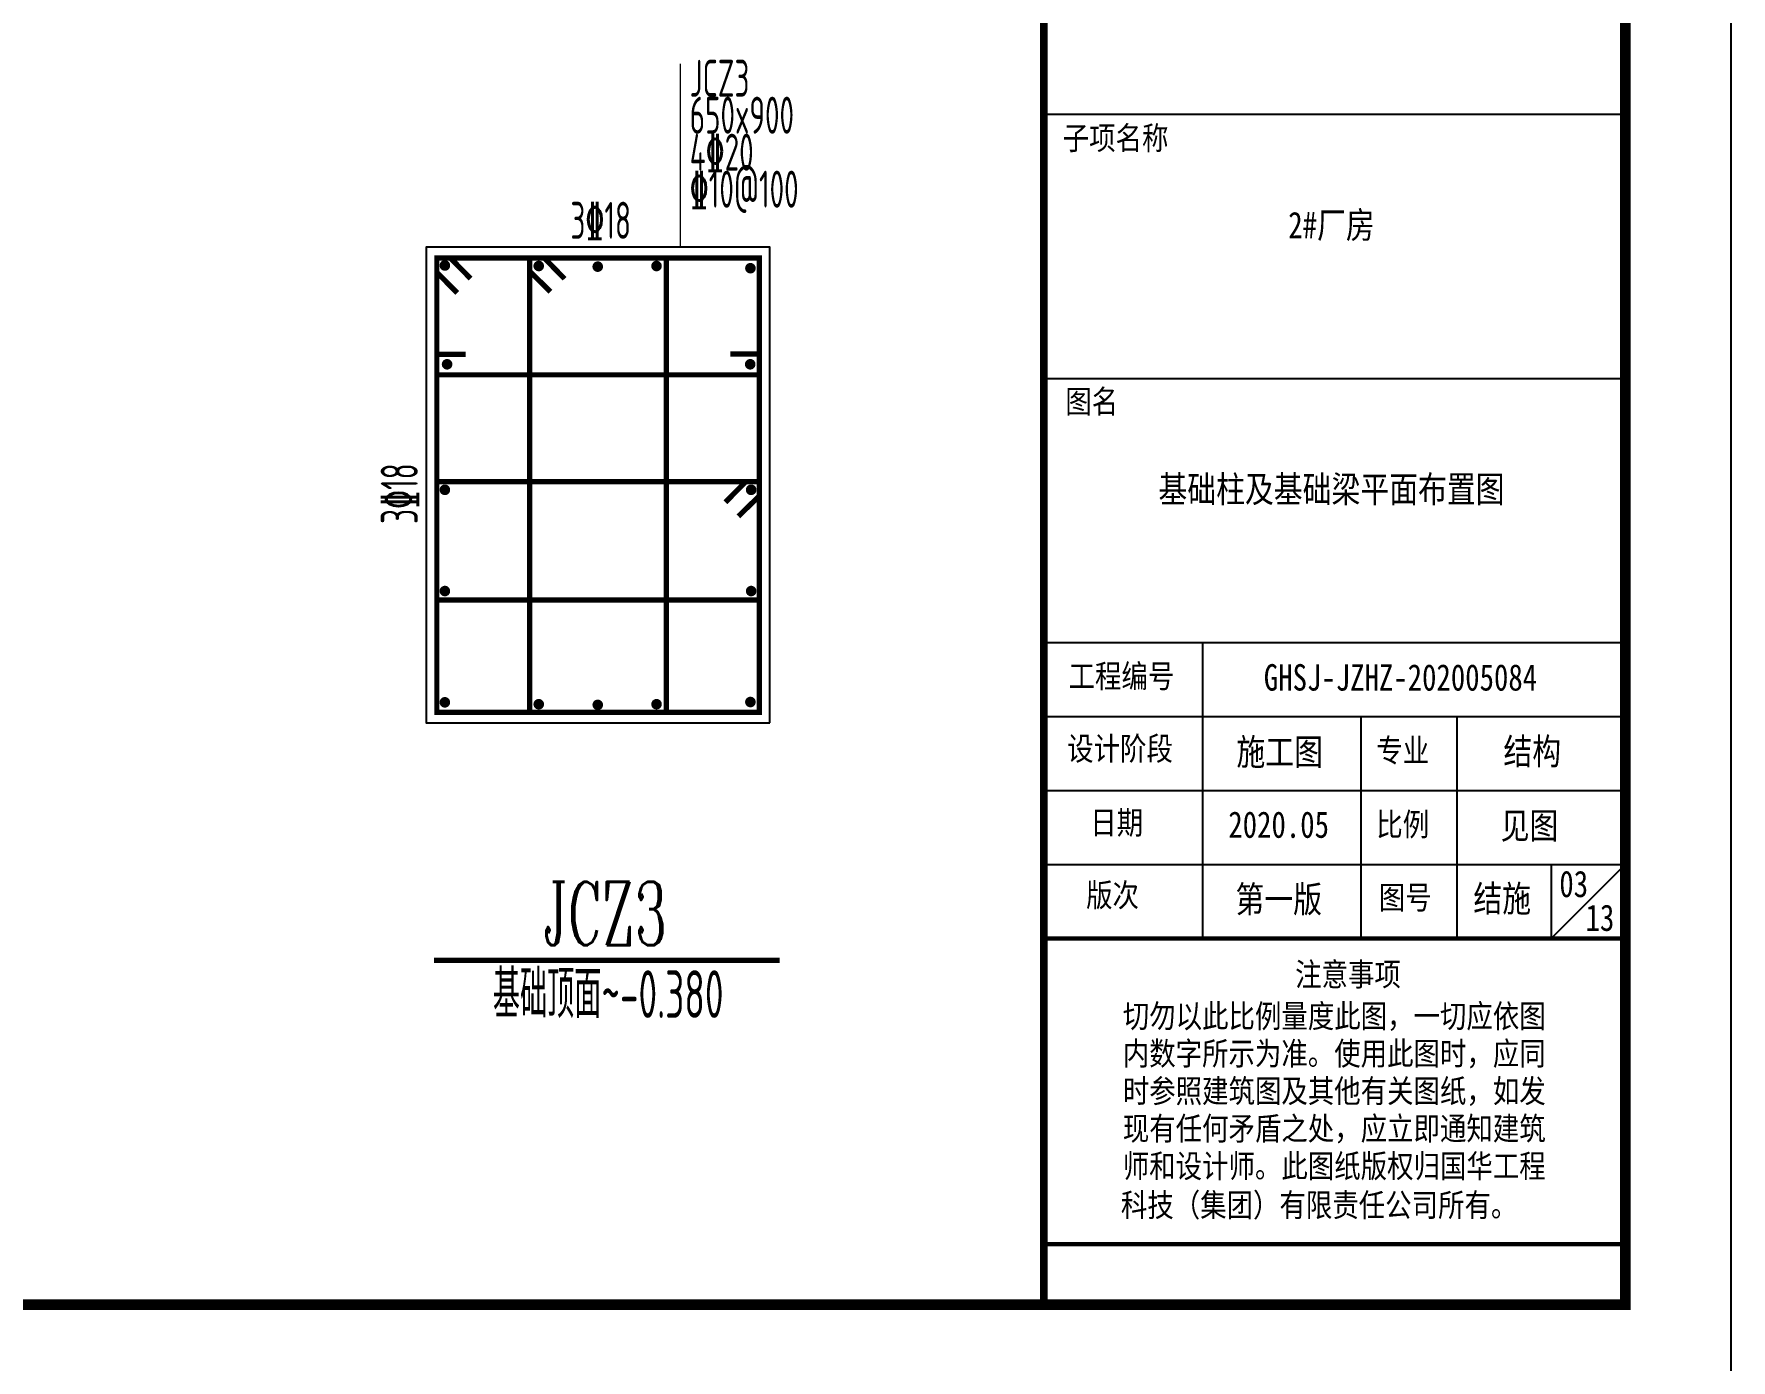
# Model space of a CAD drawing. Extents: x 9752569 to 9923256, y 1590558 to 2510207.
# Drawn here: x 9876827 to 9900906, y 2273595 to 2292419 of the extents above; entities that cross this region are included whole.
import ezdxf
from ezdxf.enums import TextEntityAlignment as Align

# ---------------------------------------------------------------- set-up
doc = ezdxf.new("R2010")
doc.units = 0
doc.header["$LTSCALE"] = 1000
doc.header["$MEASUREMENT"] = 0
doc.layers.get('0').update_dxf_attribs({"linetype": 'CONTINUOUS'})
for name, color, linetype in [('PP-PM-TK', 7, 'CONTINUOUS'), ('PUB_TEXT', 7, 'CONTINUOUS'), ('PUB_TITLE', 4, 'CONTINUOUS'), ('REIN', 1, 'CONTINUOUS'), ('基础', 2, 'CONTINUOUS')]:
    doc.layers.add(name, color=color, linetype=linetype)
doc.layers.add('柱集中标注', color=2, linetype='CONTINUOUS', lineweight=18)
doc.styles.add('_TCH_LABEL', font='COMPLEX', dxfattribs={"bigfont": 'GBCBIG'})
doc.styles.add('TQ', font='txt.shx', dxfattribs={"width": 0.8, "bigfont": 'hztxt.shx'})
doc.styles.add('TSSD_REIN', font='atssdeng.shx', dxfattribs={"width": 0.7, "bigfont": 'atssdchn.shx'})
doc.styles.add('仿宋', font='', dxfattribs={"width": 0.8})
doc.styles.get('仿宋').set_extended_font_data('SimSun')

# ---------------------------------------------------------------- blocks, each defined once
blk = doc.blocks.new('A2 TK 2019')
at = {"layer": 'PP-PM-TK', "color": 4}
for p, q in [((7035935, 1986448), (7041435, 1986448)), ((7035935, 1983948), (7041435, 1983948)), ((7035935, 1981448), (7041435, 1981448)), ((7037435, 1981448), (7037435, 1978648)), ((7035935, 1980748), (7041435, 1980748)), ((7038935, 1980748), (7038935, 1978648)), ((7039840, 1980748), (7039840, 1978648)), ((7035935, 1980048), (7041435, 1980048)), ((7035935, 1979348), (7041435, 1979348)), ((7041435, 1979348), (7040735, 1978648)), ((7040735, 1979348), (7040735, 1978648))]:
    blk.add_line(p, q, dxfattribs=at)
at = {"layer": 'PP-PM-TK', "color": 4, "const_width": 70}
blk.add_lwpolyline([(7035935, 2015184), (7041435, 2015184), (7041435, 1975184), (7035935, 1975184)], close=True, dxfattribs=at)
at = {"layer": 'PP-PM-TK', "color": 4, "const_width": 40}
for points in [[(7035935, 1978648), (7041435, 1978648)], [(7035935, 1975756), (7041435, 1975756)]]:
    blk.add_lwpolyline(points, dxfattribs=at)
at = {"layer": 'PUB_TEXT', "color": 2, "style": 'TQ'}
for s, p in [('子项名称', (7036114, 1986089)), ('图名', (7036138, 1983596)), ('工程编号', (7036169, 1980997)), ('设计阶段', (7036156, 1980311)), ('专业', (7039080, 1980294)), ('日期', (7036374, 1979611)), ('比例', (7039080, 1979594)), ('版次', (7036335, 1978925)), ('图号', (7039103, 1978902)), ('注意事项', (7038312, 1978175)), ('切勿以此比例量度此图，一切应依图', (7036682, 1977780)), ('内数字所示为准。使用此图时，应同', (7036682, 1977426)), ('时参照建筑图及其他有关图纸，如发', (7036682, 1977071)), ('现有任何矛盾之处，应立即通知建筑', (7036682, 1976716)), ('师和设计师。此图纸版权归国华工程', (7036682, 1976361)), ('科技（集团）有限责任公司所有。', (7036664, 1975992))]:
    blk.add_text(s, height=250, dxfattribs=at).set_placement(p)
at = {"layer": 'PUB_TITLE', "color": 0, "style": '仿宋', "width": 0.8}
blk.add_text('2#厂房', height=250, dxfattribs=at).set_placement((7038656, 1985275), align=Align.CENTER)
for s, p in [('GHSJ-JZHZ-202005084', (7038016, 1980994)), ('施工图', (7037757, 1980289)), ('结构', (7040282, 1980294)), ('2020.05', (7037680, 1979601)), ('见图', (7040256, 1979591)), ('第一版', (7037748, 1978895)), ('结施', (7039998, 1978901)), ('13', (7041059, 1978720))]:
    blk.add_text(s, height=250, dxfattribs=at).set_placement(p)
blk = doc.blocks.new('32f135g5h')
at = {"layer": 'REIN', "const_width": 50}
for points in [[(9890200, 2290715), (9890200, 2295015), (9887150, 2295015), (9887150, 2290715)], [(9889320, 2290715), (9888029, 2290715), (9888029, 2295015), (9889320, 2295015)], [(9887150, 2292898), (9887150, 2291778), (9890200, 2291778), (9890200, 2292898)]]:
    blk.add_lwpolyline(points, close=True, dxfattribs=at)
for points in [[(9887469, 2294819), (9887277, 2295015), (9887150, 2295015), (9887150, 2294878), (9887343, 2294683)], [(9888224, 2294695), (9888029, 2294888), (9888029, 2295015), (9888165, 2295015), (9888358, 2294817)], [(9889927, 2294105), (9890200, 2294105), (9890200, 2293908), (9887150, 2293908), (9887150, 2294101), (9887424, 2294101)], [(9889880, 2292703), (9890073, 2292898), (9890200, 2292898), (9890200, 2292762), (9890002, 2292569)]]:
    blk.add_lwpolyline(points, dxfattribs=at)
for points in [[(9887251, 2294943, -1), (9887201, 2294943, -1)], [(9888114, 2294913, 1), (9888114, 2294963, 1)], [(9888672, 2294907, 1), (9888672, 2294957, 1)], [(9889228, 2294913, 1), (9889228, 2294963, 1)], [(9890141, 2294917, 1), (9890091, 2294917, 1)], [(9887247, 2293983, -1), (9887247, 2294033, -1)], [(9890114, 2293983, 1), (9890114, 2294033, 1)], [(9887251, 2292820, 1), (9887201, 2292820, 1)], [(9890098, 2292820, -1), (9890148, 2292820, -1)], [(9887251, 2291862, 1), (9887201, 2291862, 1)], [(9890098, 2291862, -1), (9890148, 2291862, -1)], [(9887251, 2290809, -1), (9887201, 2290809, -1)], [(9888114, 2290816, -1), (9888114, 2290766, -1)], [(9888672, 2290810, -1), (9888672, 2290760, -1)], [(9889228, 2290816, -1), (9889228, 2290766, -1)], [(9890141, 2290812, -1), (9890091, 2290812, -1)]]:
    blk.add_lwpolyline(points, format="xyb", close=True, dxfattribs=at)
at = {"layer": '基础'}
blk.add_lwpolyline([(9890300, 2290615), (9890300, 2295115), (9887050, 2295115), (9887050, 2290615)], close=True, dxfattribs=at)
at = {"layer": '柱集中标注'}
blk.add_line((9889454, 2295115), (9889454, 2296850), dxfattribs=at)
at = {"layer": '柱集中标注', "const_width": 50}
blk.add_lwpolyline([(9887122, 2288368), (9890392, 2288368)], dxfattribs=at)
at = {"layer": '柱集中标注', "style": 'TSSD_REIN', "width": 0.6}
for s, p in [('JCZ3', (9889542, 2296540)), ('650x900', (9889542, 2296190)), ('4%%13220', (9889542, 2295840)), ('%%13210@100', (9889542, 2295490)), ('3%%13218', (9888414, 2295195))]:
    blk.add_text(s, height=350, dxfattribs=at).set_placement(p)
blk.add_text('3%%13218', height=350, rotation=90, dxfattribs=at).set_placement((9886970, 2292498))
at = {"layer": '柱集中标注', "width": 0.6}
for s, height, style, p in [('JCZ3', 600, '_TCH_LABEL', (9888742, 2288510)), ('基础顶面~-0.380', 450, 'TSSD_REIN', (9888771, 2287823))]:
    blk.add_text(s, height=height, dxfattribs=dict(at, style=style)).set_placement(p, align=Align.CENTER)

msp = doc.modelspace()

# ---------------------------------------------------------------- linework, layer by layer
at = {"layer": 'PUB_TITLE'}
msp.add_lwpolyline([(9811805.5, 2272882.4), (9900905.5, 2272882.4), (9900905.5, 2335882.4), (9811805.5, 2335882.4)], close=True, dxfattribs=at)
at = {"layer": 'PUB_TITLE', "const_width": 150}
msp.add_lwpolyline([(9815555.5, 2274382.4), (9899405.5, 2274382.4), (9899405.5, 2334382.4), (9815555.5, 2334382.4)], close=True, dxfattribs=at)

# ---------------------------------------------------------------- block references
at = {"xscale": 1.5, "yscale": 1.5, "zscale": 1.5}
for name, p in [('A2 TK 2019', (-662747.3, -688393.3)), ('32f135g5h', (-4948181.5, -1153282.3))]:
    msp.add_blockref(name, p, dxfattribs=at)

# ---------------------------------------------------------------- texts
at = {"layer": 'PUB_TITLE', "color": 6, "style": '仿宋', "width": 0.8}
msp.add_text('基础柱及基础梁平面布置图', height=375, dxfattribs=at).set_placement((9895236.8, 2285769.5), align=Align.CENTER)
msp.add_text('03', height=375, dxfattribs=at).set_placement((9898469.1, 2280166.4))

doc.saveas('drawing.dxf')
